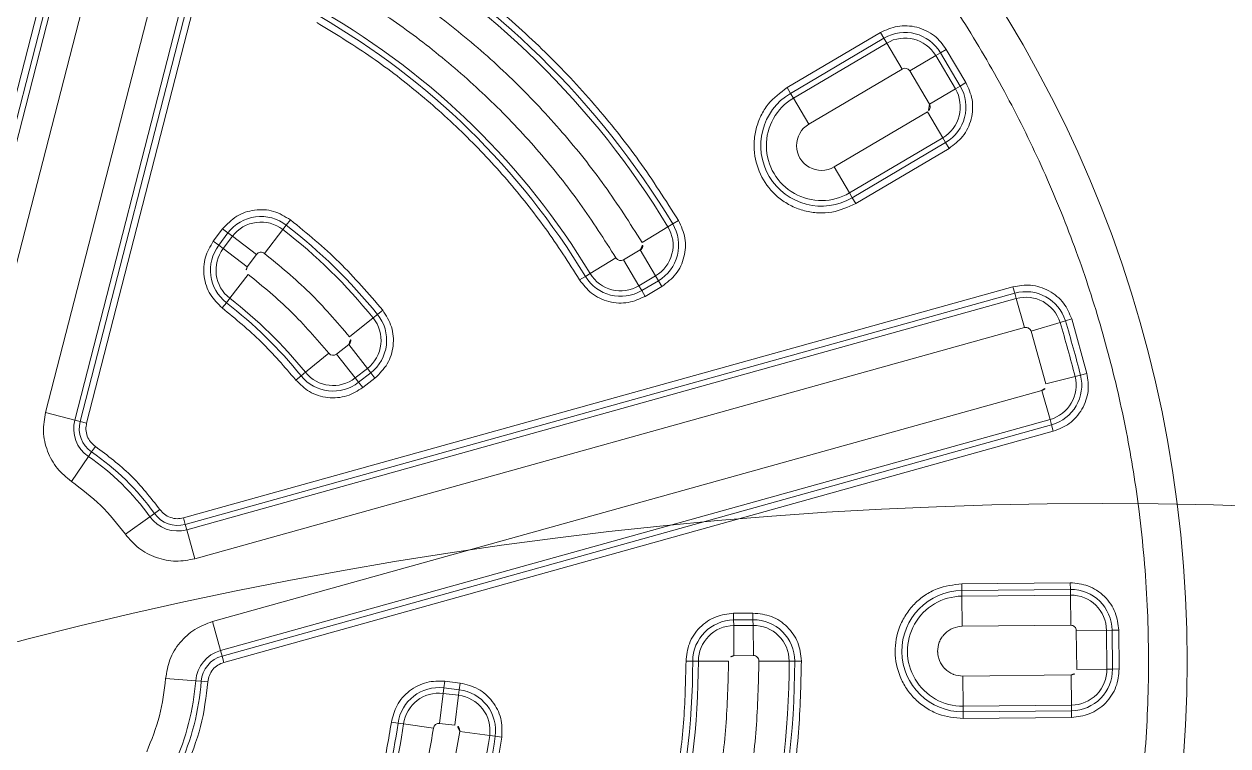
# Model space of a CAD drawing. Header units: metres. Extents: x 859577 to 860336, y 1645916 to 1646650.
# Drawn here: x 859954.1262 to 859954.3135, y 1646454.4494 to 1646454.5618 of the extents above; entities that cross this region are included whole.
import ezdxf

# ---------------------------------------------------------------- set-up
doc = ezdxf.new("R2010")
doc.units = ezdxf.units.M
doc.layers.add('A-ACCESORIOS', color=30, linetype='Continuous', lineweight=20)
doc.layers.add('PISO', color=31, linetype='Continuous', lineweight=15)

# ---------------------------------------------------------------- blocks, each defined once
blk = doc.blocks.new('mu10-3')
at = {"layer": 'A-ACCESORIOS', "linetype": 'Continuous', "ltscale": 20}
for p, q in [((-0.5355677503731613, 0.5094368264782361), (-0.535342613223122, 0.5102770497609868)), ((-0.5350724486434046, 0.5112853177003558), (-0.5353426132233494, 0.5102770497610436)), ((-0.5295213755621262, 0.5087172538308096), (-0.535342613223122, 0.5102770497609868)), ((-0.5350724486434046, 0.511285317700299), (-0.5292512109820677, 0.5097255217700081)), ((-0.5295213755614441, 0.5087172538305822), (-0.5292512109812719, 0.5097255217698375)), ((-0.536783490982998, 0.5048996207513028), (-0.5355677503735592, 0.5094368264782929)), ((-0.5355677503731613, 0.5094368264782361), (-0.529746512711597, 0.5078770305478884)), ((-0.529746512711597, 0.5078770305478315), (-0.5309622533218885, 0.5033398248210688)), ((-0.5295213755614441, 0.508717253830639), (-0.529746512711597, 0.5078770305478884)), ((-0.5485866790849627, 0.4897049437377632), (-0.5442192504776813, 0.5060044091981695)), ((-0.5432109825383122, 0.5057342446187931), (-0.5475784111446274, 0.4894347791619111)), ((-0.5432109825381986, 0.5057342446187363), (-0.5442192504775676, 0.5060044091988516)), ((-0.5432109825383122, 0.5057342446187931), (-0.5423707592555047, 0.5055091074686402)), ((-0.5467381876478612, 0.4892096419545169), (-0.5423707590416598, 0.505509107411342)), ((-0.5423707592555047, 0.5055091074686402), (-0.5378335535285714, 0.5042933668588034)), ((-0.5422009821282927, 0.4879939014259094), (-0.5378335535285714, 0.5042933668588034)), ((-0.536783490982998, 0.5048996207513028), (-0.5309622533218885, 0.5033398248210688)), ((-0.530355999428707, 0.5022897622758364), (-0.5347234280337716, 0.4859902968233882)), ((-0.5258187937020011, 0.5010740216654312), (-0.530355999428707, 0.5022897622758364)), ((-0.5258187937020011, 0.5010740216654312), (-0.5301862223071225, 0.484774556212983)), ((-0.529345999024315, 0.4845494190629438), (-0.5249785704193073, 0.500848884515392)), ((-0.5239703024798246, 0.5005787199356178), (-0.5283377310940978, 0.4842792544489498)), ((-0.5249785704193073, 0.500848884515392), (-0.5258187937020011, 0.5010740216654312)), ((-0.5249785704193073, 0.500848884515392), (-0.5239703024798246, 0.5005787199352767)), ((-0.4922459086280355, 0.4940540815886152), (-0.4917458878367711, 0.4949703633935201)), ((-0.4917458878388743, 0.4949703633946001), (-0.4841278641808344, 0.4905720953850619)), ((-0.4926625926208317, 0.4932905134178895), (-0.4949126861816922, 0.489167245295846)), ((-0.4922459086280355, 0.494054081588672), (-0.4926625926208317, 0.4932905134179464)), ((-0.6585238763444181, 0.4911919582170299), (-0.5915318735703181, 0.3751584057114883)), ((-0.5907785499875331, 0.3755933372937079), (-0.6577705527577677, 0.491626889792542)), ((-0.6568665644550151, 0.4921488076843161), (-0.5898745616801193, 0.3761152551774103)), ((-0.5687831552389753, 0.3761152551774103), (-0.5017911524645342, 0.492148807683634)), ((-0.5008871641612131, 0.4916268897924283), (-0.5678791669345742, 0.3755933372881373)), ((-0.5671258433170578, 0.375158405689433), (-0.5001338405746765, 0.4911919582169162)), ((-0.5008871641612131, 0.4916268897923715), (-0.501791152464989, 0.492148807682895)), ((-0.5008871641610995, 0.4916268897924283), (-0.5001338405746765, 0.4911919582170299)), ((-0.5001338405747902, 0.491191958216973), (-0.4960658932078559, 0.4888433277097306)), ((-0.5475784111446274, 0.4894347791619111), (-0.548586679083769, 0.4897049437420264)), ((-0.5475784111446274, 0.4894347791619111), (-0.5467381876478612, 0.4892096419545169)), ((-0.5467381876359809, 0.489209641999139), (-0.5422009821282927, 0.4879939014259094)), ((-0.4949126861816922, 0.489167245295846), (-0.4875701127028833, 0.4849280085212513)), ((-0.4851243045429783, 0.4889382807669449), (-0.4875701127027696, 0.4849280085212513)), ((-0.4846713771058262, 0.4896809237753814), (-0.4851243045429783, 0.4889382807669449)), ((-0.4846713771059399, 0.4896809237753246), (-0.4841278641815734, 0.4905720953854598)), ((-0.6625918237114092, 0.4888433277100148), (-0.5955998209370819, 0.3728097752042459)), ((-0.5630578959927561, 0.372809775206747), (-0.4960658932170077, 0.488843327715017)), ((-0.5301862223071225, 0.484774556212983), (-0.5347234280337716, 0.4859902968233882)), ((-0.6043916841054511, 0.3677337906336788), (-0.6713836868763678, 0.4837673431450753)), ((-0.4872740300480132, 0.4837673431476901), (-0.5542660328221132, 0.3677337906421485)), ((-0.5293459990242013, 0.484549419062887), (-0.5301862223071225, 0.484774556212983)), ((-0.5293459990242013, 0.484549419062887), (-0.528337731084946, 0.4842792544828285)), ((-0.4832060826812494, 0.4814187126403908), (-0.4872740300480132, 0.4837673431476901)), ((-0.6084596314280475, 0.3653851601571887), (-0.6754516342014085, 0.4814187126614797)), ((-0.4832060826812494, 0.4814187126403908), (-0.5501980854553494, 0.3653851601349061)), ((-0.4824527590948264, 0.4809837810649924), (-0.4832060826812494, 0.4814187126403908)), ((-0.610116943353944, 0.3644283106689841), (-0.6771089461284987, 0.4804618631752078)), ((-0.6762049578243818, 0.4809837810649924), (-0.609212955050964, 0.3649502285607014)), ((-0.5494447618648337, 0.3649502285660446), (-0.4824527590947127, 0.4809837810648787)), ((-0.4815487707902548, 0.4804618631758899), (-0.5485407735651506, 0.3644283106689841)), ((-0.4824527590947127, 0.4809837810648787), (-0.4815487707910506, 0.480461863174412)), ((-0.4750907144751295, 0.4535370750995753), (-0.4631586776217773, 0.4654691119528138)), ((-0.4624205742621257, 0.4647310085940717), (-0.4743526111127494, 0.4527989717435617)), ((-0.4624205742621257, 0.4647310085940148), (-0.4631586776213226, 0.4654691119532117)), ((-0.462420574262012, 0.4647310085941285), (-0.4618054881294711, 0.4641159224614739)), ((-0.4539500501104499, 0.4641159224614739), (-0.4533349639776247, 0.4647310085941285)), ((-0.4525968606187689, 0.4654691119536665), (-0.4533349639779658, 0.4647310085944127)), ((-0.4490735222469198, 0.4604695668633099), (-0.4533349639776247, 0.4647310085940717)), ((-0.4525968606187689, 0.4654691119536665), (-0.4483354188878366, 0.4612076702225067)), ((-0.546447814368662, 0.4620850660954261), (-0.546187357161898, 0.4630958851599871)), ((-0.4737375247908062, 0.4521838854868179), (-0.4618054881295848, 0.4641159224613602)), ((-0.4618054881295848, 0.4641159224613602), (-0.4584840230130567, 0.4607944573450595)), ((-0.4572715152266937, 0.4607944573450595), (-0.4539500501103362, 0.4641159224614739)), ((-0.4539500501104499, 0.4641159224614171), (-0.4496886083791765, 0.4598544807301437)), ((-0.5466648620408137, 0.4612427168750628), (-0.5478369194706829, 0.4566940310846235)), ((-0.546447814368662, 0.4620850660954261), (-0.5466648620408137, 0.461242716875006)), ((-0.4704160598457179, 0.4488624205122278), (-0.458484023012943, 0.4607944573449458)), ((-0.4572715152268074, 0.4607944573450595), (-0.453010073495534, 0.4565330156137861)), ((-0.4490735222463513, 0.460469566862912), (-0.4483354188872681, 0.461207670222052)), ((-0.4496886083791765, 0.4598544807302005), (-0.453010073495534, 0.4565330156137861)), ((-0.4490735222463513, 0.460469566862912), (-0.4496886083791765, 0.4598544807302005)), ((-0.5472226922593109, 0.4556418731287977), (-0.5480026271681027, 0.4527311164226262)), ((-0.542685486532605, 0.4544261325183925), (-0.5472226922593109, 0.4556418731287977)), ((-0.453010073495534, 0.45532050782748), (-0.4649421103429177, 0.4433884709800395)), ((-0.4496886083791765, 0.4519990427111225), (-0.453010073495534, 0.45532050782748)), ((-0.542685486532605, 0.4544261325183925), (-0.5434654214413968, 0.4515153758121642)), ((-0.5418452632499111, 0.4542009953682964), (-0.542685486532605, 0.4544261325183925)), ((-0.5426251981587029, 0.4512902386620112), (-0.5418452632499111, 0.4542009953682964)), ((-0.5418452632499111, 0.4542009953682964), (-0.5408369953105421, 0.4539308307882379)), ((-0.5408369953104284, 0.45393083078892), (-0.5416169302193339, 0.4510200740818391)), ((-0.4743526111127494, 0.4527989717435617), (-0.4750907144719463, 0.4535370751027017)), ((-0.5502154998201831, 0.4475737532171138), (-0.5490445197491454, 0.452122716473923)), ((-0.5434654214413968, 0.4515153758121642), (-0.5480026271681027, 0.4527311164226262)), ((-0.5426251981584755, 0.4512902386621249), (-0.5434654214412831, 0.4515153758121642)), ((-0.4743526111127494, 0.4527989717435617), (-0.4737375247908062, 0.4521838854868179)), ((-0.4737375247908062, 0.4521838854868179), (-0.4704160598457179, 0.4488624205122278)), ((-0.4496886083791765, 0.4519990427111225), (-0.4616206452265601, 0.4400670058636251)), ((-0.4490735222463513, 0.451383956578411), (-0.4496886083791765, 0.4519990427111225)), ((-0.5426251981587029, 0.4512902386620112), (-0.5416169302193339, 0.4510200740818959)), ((-0.4610055590939055, 0.4394519197310274), (-0.4490735222463513, 0.451383956578411)), ((-0.4483354188870976, 0.4506458532194983), (-0.4602674557593787, 0.4387138163470468)), ((-0.4490735222463513, 0.451383956578411), (-0.4483354188872113, 0.4506458532192141)), ((-0.5504323479815412, 0.4467313526139947), (-0.5506925657750799, 0.4457204718902403)), ((-0.5502154998201831, 0.4475737532171138), (-0.5504323479815412, 0.4467313526139947)), ((-0.4616206452265601, 0.4400670058636251), (-0.4649421103429177, 0.4433884709800395)), ((-0.4610055590939055, 0.4394519197309137), (-0.4616206452265601, 0.440067005863682)), ((-0.4610055590939055, 0.4394519197309137), (-0.4602674557347086, 0.4387138163717736)), ((-0.497254410038181, 0.4254073611127751), (-0.4951235882400624, 0.4275381829108937)), ((-0.4951235882400624, 0.4275381829108937), (-0.4943854848807518, 0.4268000795516969)), ((-0.4852564037867637, 0.426756188723914), (-0.4845112374015343, 0.4274871608137687)), ((-0.4965163066785294, 0.4246692577539193), (-0.49725441003784, 0.4254073611131162)), ((-0.4943854848807518, 0.4268000795516969), (-0.4965163066785294, 0.4246692577539193)), ((-0.4959012205457611, 0.4240541716213215), (-0.4937703987483815, 0.426184993418758)), ((-0.4937703987483815, 0.426184993418758), (-0.4943854848809792, 0.4268000795515263)), ((-0.4904489336320239, 0.4228635283023436), (-0.4937703987483815, 0.4261849934187012)), ((-0.4858773757744075, 0.4261470453157585), (-0.4892306245077975, 0.4228576709115828)), ((-0.4852564037867069, 0.4267561887239708), (-0.4858773757744075, 0.4261470453158154)), ((-0.4965163066785294, 0.4246692577539193), (-0.4959012205457611, 0.4240541716213215)), ((-0.4959012205457611, 0.4240541716213215), (-0.4925797554294036, 0.4207327065050208)), ((-0.4925797554294036, 0.4207327065050208), (-0.4904489336320239, 0.4228635283023436)), ((-0.5892581064802016, 0.4198758540174481), (-0.5893786583617953, 0.4209127052033068)), ((-0.5892581064802016, 0.4198758540174481), (-0.5891576465788262, 0.4190118113626227)), ((-0.569399610438893, 0.4198758540174481), (-0.5695000703402684, 0.4190118113625658)), ((-0.569399610438893, 0.4198758540174481), (-0.569279058557413, 0.4209127052033068)), ((-0.5891576465788262, 0.4190118113626227), (-0.5886151631116832, 0.4143459810263721)), ((-0.5695000703402684, 0.4190118113625658), (-0.5700425538074114, 0.4143459810263721)), ((-0.4959397266558767, 0.4162376209702074), (-0.4925856989500517, 0.4195262010874217)), ((-0.4965608428976225, 0.415628624652129), (-0.4959397266558767, 0.4162376209702074)), ((-0.4965608428976225, 0.415628624652129), (-0.4973061823878879, 0.4148978290705827)), ((-0.5948856799336681, 0.4126557803821811), (-0.595920585554893, 0.4125195324724018)), ((-0.5956058972328719, 0.4101292373565002), (-0.595920585554893, 0.412519532472686)), ((-0.5948856799336681, 0.4126557803820674), (-0.5940232585826948, 0.412769320306893)), ((-0.5948856799336681, 0.4126557803821811), (-0.5945709916117039, 0.410265485267189)), ((-0.5940232585825811, 0.4127693203068361), (-0.5893661832872112, 0.413382435900985)), ((-0.5937085702607874, 0.4103790251920145), (-0.5940232585825811, 0.4127693203068361)), ((-0.5890514949654175, 0.4109921407861066), (-0.5893661832872112, 0.413382435900985)), ((-0.5692915336318833, 0.4133824359008145), (-0.569606221953677, 0.4109921407861066)), ((-0.5646344583365135, 0.4127693203068361), (-0.5692915336318833, 0.4133824359008145)), ((-0.5646344583365135, 0.412769320306893), (-0.5649491466583072, 0.4103790251920145)), ((-0.5637720369855401, 0.4126557803820674), (-0.5646344583365135, 0.412769320306893)), ((-0.5640867253073338, 0.4102654852670184), (-0.5637720369855401, 0.4126557803820674)), ((-0.5637720369855401, 0.4126557803820674), (-0.5627371313643152, 0.4125195324722313)), ((-0.5627371313642016, 0.412519532472686), (-0.563051819686109, 0.4101292373571823)), ((-0.5945709916117039, 0.410265485267189), (-0.5956058972329856, 0.4101292373574097)), ((-0.5945709916117039, 0.410265485267189), (-0.5937085702607874, 0.4103790251920145)), ((-0.5937085702607874, 0.4103790251920145), (-0.5890514949654175, 0.4109921407861066)), ((-0.5875625694163773, 0.405586281295939), (-0.5881028433611846, 0.4102523679971455)), ((-0.571095147502831, 0.4055862812958821), (-0.57055487355791, 0.4102523679971455)), ((-0.569606221953677, 0.4109921407861066), (-0.5649491466583072, 0.4103790251920145)), ((-0.5649491466583072, 0.4103790251920145), (-0.5640867253073338, 0.410265485267189)), ((-0.5630518196862226, 0.4101292373571823), (-0.5640867253073338, 0.4102654852670184)), ((-0.5874625186858111, 0.4047221911661154), (-0.5875625694163773, 0.405586281295939)), ((-0.5874625186858111, 0.4047221911660586), (-0.5873424578091999, 0.4036852830102475)), ((-0.5711951982333972, 0.4047221911660586), (-0.5713152591098378, 0.4036852830102475)), ((-0.571095147502831, 0.4055862812958821), (-0.5711951982333972, 0.4047221911660586)), ((-0.5219494686905932, 0.3863987839447987), (-0.5200367565583974, 0.3878664595840178)), ((-0.5194013095969581, 0.3870383289802817), (-0.5200367565586248, 0.3878664595838472)), ((-0.5213140217281307, 0.3855706533418015), (-0.5219494686897974, 0.3863987839453671)), ((-0.5194013095969581, 0.3870383289802817), (-0.5213140217281307, 0.3855706533418015)), ((-0.5207844825934558, 0.3848805445054495), (-0.51887177046234, 0.3863482201438728)), ((-0.5194013095970718, 0.387038328980168), (-0.51887177046234, 0.3863482201439297)), ((-0.51887177046234, 0.3863482201438728), (-0.5160122591347545, 0.3826216324277993)), ((-0.5103347556849371, 0.3857747442255572), (-0.5094970921588242, 0.3863975708104022)), ((-0.5213140217281307, 0.3855706533418015), (-0.5207844825934558, 0.3848805445054495)), ((-0.5207844825934558, 0.3848805445054495), (-0.5179249712658134, 0.381153956789376)), ((-0.511032808623213, 0.3852557220715198), (-0.5148022944906074, 0.3824530024397177)), ((-0.5103347556849371, 0.3857747442255572), (-0.511032808623213, 0.3852557220715198)), ((-0.5179249712658134, 0.381153956789376), (-0.5160122591347545, 0.3826216324277993)), ((-0.5218621201389624, 0.3771615796944729), (-0.5180913074918863, 0.3799625140062517)), ((-0.5225604187773456, 0.3766428881551747), (-0.5233983771434509, 0.376020458308119)), ((-0.5225604187773456, 0.3766428881551747), (-0.5218621201389624, 0.3771615796944729)), ((-0.5915318735703181, 0.3751584057114883), (-0.5955998209370819, 0.3728097752042459)), ((-0.5915318735704318, 0.3751584057113746), (-0.5907785499837814, 0.3755933372869436)), ((-0.5907785499877605, 0.3755933372935942), (-0.5898745616830183, 0.3761152551825262)), ((-0.5678791669345742, 0.3755933372881373), (-0.5687831552382931, 0.3761152551786608)), ((-0.5678791669348584, 0.3755933372883078), (-0.5671258433170578, 0.375158405689433)), ((-0.5671258433170578, 0.3751584056894899), (-0.5630578959927561, 0.372809775206747)), ((-0.5861817623232923, 0.3734484928241955), (-0.5863625349664403, 0.3744765562411203)), ((-0.5861817623232923, 0.3734484928241955), (-0.5860311184540024, 0.3725917733100914)), ((-0.5726265984717998, 0.37259177327212), (-0.5724759545958591, 0.3734484928242523)), ((-0.5724759545957454, 0.3734484928245365), (-0.5722951819526543, 0.3744765562411203)), ((-0.5860311184540024, 0.3725917733100914), (-0.5852176415598365, 0.3679654879339296)), ((-0.5726265984717998, 0.37259177327212), (-0.5734400753592581, 0.3679654879339296)), ((-0.5501980854553494, 0.3653851601349061), (-0.5542660328221132, 0.3677337906421485)), ((-0.5501980854552357, 0.3653851601349061), (-0.5494447618685854, 0.364950228559394)), ((-0.5494447618649474, 0.3649502285661583), (-0.5485407735621948, 0.3644283106741)), ((-0.5490038578304848, 0.3598968714382522), (-0.5496704767589335, 0.3593380502634886)), ((-0.5490038578304848, 0.3598968714382522), (-0.5482039151163463, 0.3605674568480026)), ((-0.5496704767589335, 0.3593380502634886), (-0.5532702189728411, 0.3563204159197539))]:
    blk.add_line(p, q, dxfattribs=at)
for centre, radius in [((0, 0), 0.6689513447619461), ((-0.579328858459462, 0.334475672380961), 0.1928508381295697)]:
    blk.add_circle(centre, radius, dxfattribs=at)
for centre, radius, start, end in [((-0.5370053953095066, 0.504071462532238), 0.006424496643345097, 75.00000000323196, 164.9999999998808), ((-0.5370053953095066, 0.504071462532238), 0.005554633492502663, 75.0000000006194, 164.9999999998808), ((-0.5311841576479992, 0.5025116666018334), 0.005554633492496026, 344.9999999998807, 75.0000000002284), ((-0.5311841576479992, 0.5025116666018334), 0.006424496643362645, 345.0000000001469, 74.99999999914606), ((-0.5370053953081992, 0.5040714625330338), 0.0008573724790748184, 75.0000000407699, 165.0000000379046), ((-0.4953233868615143, 0.4884146414707402), 0.006424496643334342, 61.37842273916715, 150.0000000002285), ((-0.4953233868615143, 0.4884146414707402), 0.005554633492543493, 61.37842273896597, 149.9999999999966), ((-0.579328858459462, 0.334475672380961), 0.1809231753204059, 58.62157726107336, 61.37842273896597), ((-0.579328858459462, 0.334475672380961), 0.1817930384712268, 58.62157726107336, 61.37842273896597), ((-0.5384622050838175, 0.4869920991146159), 0.009437790989218212, 165.0000000274786, 345.0000000000221), ((-0.5384622050838175, 0.4869920991146159), 0.008567927838285206, 164.9999997216251, 345.0000000000221), ((-0.4880165363944116, 0.4841960293866805), 0.005554633492515862, 329.9999999997631, 58.6215772608393), ((-0.4880165363944116, 0.4841960293866805), 0.006424496643341137, 329.9999999993313, 58.62157726107336), ((-0.5384622050838175, 0.4869920991146159), 0.003870666823775094, 164.9999996918989, 345.0000000000862), ((-0.4880165363944116, 0.4841960293866805), 0.0008573724779787732, 329.9999999985229, 58.62157726032035), ((-0.4578777691198752, 0.4601882034518781), 0.006424496643328792, 45.00000000378611, 135.0000000008659), ((-0.579328858459462, 0.334475672380961), 0.1317775414275667, 75.55092944653032, 104.4490705534697), ((-0.579328858459462, 0.334475672380961), 0.1309076782767651, 75.55092944653032, 104.4490705534697), ((-0.4578777691198752, 0.4601882034518781), 0.00555463349258387, 45.00000000068629, 135.000000000046), ((-0.5480508504785462, 0.4558637774547947), 0.005554633492461224, 344.9999999994897, 75.55092944632888), ((-0.5480508504785462, 0.4558637774547947), 0.006424496643351731, 345.0000000000862, 75.55092944653032), ((-0.4536163273886018, 0.4559267617206615), 0.005554633492485523, 314.9999999998619, 45.00000000013819), ((-0.4536163273886018, 0.4559267617206615), 0.006424496643352046, 314.9999999998619, 45.00000000031781), ((-0.5480508504786599, 0.4558637774549084), 0.0008573724780635914, 344.9999999963438, 75.55092944073935), ((-0.4536163273887155, 0.4559267617206615), 0.0008573724779619014, 315.0000000001381, 44.99999999986183), ((-0.5488307853873948, 0.4529530207485664), 0.005554633492511766, 255.5644995710342, 345.0000000000862), ((-0.5488307853872811, 0.45295302074868), 0.0008573724780823001, 255.5644995641602, 344.9999999964077), ((-0.467679085101679, 0.4461254457388577), 0.009437790989216705, 135.0000000272856, 314.9999999995901), ((-0.467679085101679, 0.4461254457388577), 0.008567927838281145, 134.9999997218798, 314.9999999995901), ((-0.579328858459462, 0.334475672380961), 0.1167851169459317, 75.56449957103419, 104.4355004289658), ((-0.579328858459462, 0.334475672380961), 0.1159152537950907, 75.56449957103419, 104.4355004289658), ((-0.5488307853873948, 0.4529530207485664), 0.006424496643351454, 255.5644995710342, 344.9999999988798), ((-0.4898426797388424, 0.422257274409219), 0.006424496643345504, 44.44907055730934, 134.9999999989499), ((-0.4898426797388424, 0.422257274409219), 0.00555463349249129, 44.44907055375109, 135.0000000005942), ((-0.579328858459462, 0.334475672380961), 0.1309076782767445, 15.55092944652704, 44.44907055343101), ((-0.579328858459462, 0.334475672380961), 0.1317775414275722, 15.55092944652704, 44.44907055343101), ((-0.4919735015362789, 0.4201264526117825), 0.006424496643352046, 135.00000000073, 224.4355004289282), ((-0.4919735015362789, 0.4201264526117825), 0.005554633492547035, 134.9999999998618, 224.4355004292022), ((-0.4898426797388424, 0.4222572744091622), 0.0008573724779947844, 44.44907055493718, 135.00000000073), ((-0.5885161457496224, 0.4134943454658355), 0.006424496643351594, 96.63184890983271, 187.4999999984024), ((-0.579328858459462, 0.334475672380961), 0.08597546737180234, 83.3681510901673, 96.63184890983271), ((-0.579328858459462, 0.334475672380961), 0.08510560422096083, 83.3681510901673, 96.63184890983271), ((-0.5701415711694722, 0.4134943454658355), 0.006424496643351783, 352.5000000003658, 83.36815109035757), ((-0.4919735015362789, 0.4201264526118962), 0.0008573724780659388, 135.000000002782, 224.4355004345869), ((-0.5885161457496224, 0.4134943454658355), 0.005554633492494023, 96.63184891003267, 187.4999999996967), ((-0.5701415711694722, 0.4134943454658355), 0.005554633492508203, 352.5000000004316, 83.36815108996734), ((-0.579328858459462, 0.334475672380961), 0.1167851169459326, 15.56449957111559, 44.43550042892826), ((-0.5885161457496224, 0.4134943454658355), 0.0008573724780080431, 96.63184891191482, 187.5000000013292), ((-0.5701415711691311, 0.4134943454654376), 0.0008573724783146412, 352.5000000111733, 83.3681511117945), ((-0.579328858459462, 0.334475672380961), 0.1159152537950932, 15.56449957111559, 44.43550042892826), ((-0.5882014574278287, 0.4111040503509571), 0.006424496643352059, 187.5000000000252, 276.6047170134834), ((-0.5882014574278287, 0.4111040503509571), 0.005554633492505896, 187.4999999997622, 276.6047170134834), ((-0.5882014574278287, 0.4111040503510139), 0.0008573724780229328, 187.5000000015853, 276.6047170170537), ((-0.5704562594912659, 0.4111040503509571), 0.006424496643352084, 263.3952829968509, 352.4999999988711), ((-0.5704562594912659, 0.4111040503509571), 0.005554633492513458, 263.3952829863231, 352.4999999999748), ((-0.5704562594912659, 0.4111040503509571), 0.0008573724779795115, 263.3952829863231, 352.5000000002378), ((-0.579328858459462, 0.334475672380961), 0.07158570175931457, 83.39528298651665, 96.60471701348335), ((-0.579328858459462, 0.334475672380961), 0.07071583860847282, 83.39528298651665, 96.60471701348335), ((-0.5154903238397992, 0.3819414331084658), 0.00642449664335392, 36.63184890986016, 127.4999999983911), ((-0.5154903238397992, 0.3819414331084658), 0.005554633492561643, 36.63184890991358, 127.4999999999544), ((-0.5174030359708581, 0.3804737574700994), 0.006424496643353391, 127.4999999999544, 216.6047170134831), ((-0.5174030359708581, 0.3804737574700994), 0.005554633492483383, 127.4999999999544, 216.6047170134831), ((-0.579328858459462, 0.334475672380961), 0.08510560422095996, 23.36815109025704, 36.63184890986016), ((-0.579328858459462, 0.334475672380961), 0.08597546737180337, 23.36815109025704, 36.63184890986016), ((-0.5154903238396855, 0.3819414331084658), 0.0008573724780312989, 36.63184891351244, 127.5000000023027), ((-0.5174030359708581, 0.3804737574701562), 0.0008573724780339968, 127.5000000017986, 216.6047170169961), ((-0.579328858459462, 0.334475672380961), 0.07071583860847497, 23.39528298658463, 36.60471701348315), ((-0.579328858459462, 0.334475672380961), 0.07158570175931496, 23.39528298658463, 36.60471701348315), ((-0.5869478052543968, 0.3778050187876261), 0.005293226152293279, 210.0000000000033, 279.9728275157817), ((-0.5869478052543968, 0.3778050187876261), 0.004423363001435928, 209.9999998997658, 279.9728275160327), ((-0.5717099116646409, 0.3778050187876261), 0.005293226190873699, 260.0271724837621, 329.9999999655928), ((-0.5717099116646409, 0.3778050187876261), 0.004423363001114975, 260.0271724839671, 330.0000000184694), ((-0.579328858459462, 0.334475672380961), 0.03957073444687531, 80.0271724839672, 99.97282751603284), ((-0.579328858459462, 0.334475672380961), 0.0387008712960315, 80.0271724839672, 99.97282751603284), ((-0.5456140171394281, 0.3627385470587683), 0.005293226152329886, 149.9999999997632, 219.9728275162109), ((-0.5456140171394281, 0.3627385470587683), 0.004423363001438797, 149.9999998998453, 219.9728275158965), ((-0.579328858459462, 0.334475672380961), 0.03957073444687399, 20.0271724839491, 39.97282751602839), ((-0.579328858459462, 0.334475672380961), 0.0387008712960314, 20.02717248401203, 39.97282751602839)]:
    blk.add_arc(centre, radius, start, end, dxfattribs=at)
for points, knots in [([(-0.4859167337404529, 0.1726811263246759), (-0.4820816737418454, 0.1750030824181863), (-0.4743143961795226, 0.1797058191347105), (-0.4632198501205949, 0.1879069478158044), (-0.4524845906992141, 0.1970604354579564), (-0.4422792568729506, 0.2072319845981383), (-0.433245082829842, 0.2177514547104806), (-0.4253627817860774, 0.2284087615797716), (-0.4185710213526477, 0.2390108277091372), (-0.4124582136598178, 0.2501449366232578), (-0.4070806469033528, 0.261751047016844), (-0.402488449521627, 0.273762471131306), (-0.3987275118732327, 0.286083488688746), (-0.3958240706950846, 0.2986342705279981), (-0.3937952409868899, 0.3113325544254621), (-0.3926492907211241, 0.3240725322895059), (-0.3923760987091214, 0.3367713505420511), (-0.3929567671231666, 0.349348927213839), (-0.3944546273126548, 0.3625195018374257), (-0.3970177059496223, 0.3761472829188506), (-0.4007736893436231, 0.3900564064117589), (-0.4054802963896122, 0.4033591741373357), (-0.4110370801636805, 0.4159806595196756), (-0.4173945099324783, 0.427968357310931), (-0.4245974091347193, 0.4394678443161979), (-0.4327493902575839, 0.4505907669306453), (-0.4419165772270617, 0.4613182337209878), (-0.4520843507155519, 0.4715257473567362), (-0.462604825690164, 0.4805593412606868), (-0.4732619011245447, 0.4884417759190569), (-0.4838640263998855, 0.4952335022063608), (-0.4949981192704627, 0.5013463191592109), (-0.5066042340231434, 0.5067238834064369), (-0.5186156569490663, 0.5113160814445905), (-0.5309366748714979, 0.5150770189951572), (-0.5434874564442111, 0.5179804599064823), (-0.5561857410429525, 0.520009290777125), (-0.568925716386218, 0.5211552366896512), (-0.5816245439042973, 0.5214284447450268), (-0.5942020864225128, 0.5208477171768209), (-0.607372794688672, 0.5193500884605555), (-0.6209999955424905, 0.5167860048549073), (-0.6349112991790093, 0.5130337975277257), (-0.6482061626523432, 0.508313567334767), (-0.6608560246623938, 0.5028059338316666), (-0.6688125246918162, 0.498430536167632), (-0.672740983178528, 0.4962702184372461)], [0, 0, 0, 0, 0.02291043124393885, 0.04640127627856701, 0.07043889536440066, 0.09498252486860069, 0.119987007813452, 0.1412571413465029, 0.1627018157893435, 0.1843088610492793, 0.2061448528974916, 0.2280462251742267, 0.2499999996147193, 0.271952791039605, 0.2938541685496897, 0.315691138189361, 0.3372972159685447, 0.3587419054823087, 0.3800129914506221, 0.4050168025324468, 0.4295600826501582, 0.4535976939681217, 0.4770894055705903, 0.4999999997767688, 0.5229099078263222, 0.5464012767191548, 0.5704388958051743, 0.5949825253142079, 0.6199870082600594, 0.6412571417913685, 0.6627018162343636, 0.6843088614958872, 0.7061448533414497, 0.7280462256163862, 0.7500000000613233, 0.7719527914840741, 0.7938541689949458, 0.8156911386359668, 0.8372972164167378, 0.8587419059311827, 0.8800129918972291, 0.9050168029778312, 0.9295600830954692, 0.9535976944176974, 0.9770892313843613, 0.9999999999999999, 0.9999999999999999, 0.9999999999999999, 0.9999999999999999]), ([(-0.5442192504776813, 0.5060044091981695), (-0.5438797302935541, 0.5068860653543084), (-0.5433574404440265, 0.508242332470445), (-0.5420078689638785, 0.5096808001670183), (-0.5407671650052635, 0.5105870387704385), (-0.5393619873735247, 0.5112084006157147), (-0.5374414520658775, 0.5116579299536852), (-0.5360057453641502, 0.5114321126736172), (-0.5350724486434046, 0.511285317700299)], [0, 0, 0, 0, 0.239456844393773, 0.368360660237488, 0.4999999999996739, 0.631639339761923, 0.7605431556057831, 1, 1, 1, 1]), ([(-0.5292512109820677, 0.5097255217700081), (-0.528369554825872, 0.5093860015857672), (-0.5270132877097353, 0.5088637117362964), (-0.5255748200130483, 0.5075141402562053), (-0.5246685814097418, 0.5062734362975334), (-0.5240472195644656, 0.5048682586657947), (-0.5235976902264952, 0.5029477233580906), (-0.5238235075065631, 0.5015120166563634), (-0.5239703024798246, 0.5005787199356178)], [0, 0, 0, 0, 0.2394568443925459, 0.3683606602360036, 0.4999999999982265, 0.6316393397607399, 0.7605431556050138, 1, 1, 1, 1]), ([(-0.5309622533218885, 0.5033398248210688), (-0.5308610910184939, 0.5033007953768447), (-0.5307047856122153, 0.5032404911632966), (-0.5305394414504008, 0.5030856218237432), (-0.5304363135325616, 0.5029431870271992), (-0.5303646745396691, 0.502782815606281), (-0.5303133178920802, 0.5025621884923339), (-0.5303392160561771, 0.5023968865976371), (-0.530355999428707, 0.5022897622758364)], [0, 0, 0, 0, 0.2394429600845737, 0.3699622084922763, 0.5000002166968477, 0.6305192480135983, 0.7605570399154247, 1, 1, 1, 1]), ([(-0.672740983178528, 0.4962702184372461), (-0.6765760431772492, 0.4939482623437357), (-0.6843433207395719, 0.4892455256272115), (-0.6954378667984997, 0.4810443969461744), (-0.7061731262198805, 0.4718909093039656), (-0.7163784600462577, 0.4617193601637837), (-0.7254126340892526, 0.4511998900514413), (-0.7332949351330171, 0.4405425831822072), (-0.7400866955664469, 0.4299405170527848), (-0.7461995032592768, 0.4188064081386642), (-0.7515770700158555, 0.4072002977451348), (-0.7561692673974107, 0.3951888736306159), (-0.7599302050458618, 0.382867856073176), (-0.7628336462241236, 0.3703170742339807), (-0.764862475932091, 0.3576187903365167), (-0.7660084261980842, 0.3448788124724729), (-0.7662816182099732, 0.3321799942198709), (-0.765700949795928, 0.3196024175481398), (-0.7642030896064398, 0.3064318429244963), (-0.7616400109694155, 0.2928040618430714), (-0.7578840275755283, 0.2788949383502199), (-0.7531774205294823, 0.2655921706245863), (-0.7476206367554141, 0.2529706852422464), (-0.74126320698673, 0.2409829874510478), (-0.7340603077843184, 0.2294835004457241), (-0.7259083266615107, 0.2183605778312767), (-0.7167411396920329, 0.2076331110409342), (-0.7065733662035427, 0.1974255974051857), (-0.6960528912290442, 0.1883920035012352), (-0.6853958157945499, 0.1805095688429219), (-0.6747936905193228, 0.1737178425556181), (-0.6636595976486319, 0.1676050256027111), (-0.6520534828959512, 0.1622274613555419), (-0.6400420599700851, 0.1576352633173883), (-0.6277210420475399, 0.1538743257667647), (-0.6151702604749971, 0.1509708848554965), (-0.6024719758761421, 0.148942053984797), (-0.5897320005328766, 0.1477961080722707), (-0.5770331730147973, 0.147522900016952), (-0.5644556304966386, 0.1481036275851579), (-0.5512849222305363, 0.1496012563013664), (-0.5376577213765472, 0.1521653399070146), (-0.5237464177401989, 0.1559175472342531), (-0.5104515542666945, 0.1606377774272119), (-0.4978016922568145, 0.1661454109303122), (-0.4898451922272216, 0.17052080859429), (-0.4859167337404529, 0.1726811263246759)], [0, 0, 0, 0, 0.02291043124393901, 0.04640127627856701, 0.07043889536440079, 0.09498252486860091, 0.119987007813452, 0.141257141346503, 0.1627018157893436, 0.1843088610492794, 0.2061448528974917, 0.2280462251742267, 0.2499999996147195, 0.271952791039605, 0.2938541685496898, 0.3156911381893611, 0.3372972159685447, 0.3587419054823088, 0.3800129914506222, 0.4050168025324468, 0.4295600826501583, 0.4535976939681217, 0.4770894055705904, 0.4999999997767688, 0.5229099078263222, 0.546401276719155, 0.5704388958051744, 0.594982525314208, 0.6199870082600594, 0.6412571417913686, 0.6627018162343637, 0.6843088614958872, 0.7061448533414498, 0.7280462256163863, 0.7500000000613232, 0.771952791484074, 0.7938541689949458, 0.8156911386359668, 0.8372972164167378, 0.8587419059311827, 0.8800129918972293, 0.9050168029778312, 0.9295600830954692, 0.9535976944176973, 0.9770892313843614, 1, 1, 1, 1]), ([(-0.5017911524645342, 0.492148807683634), (-0.5012440683544241, 0.49290254982634), (-0.5004031533923126, 0.4940611158195907), (-0.4987607029297578, 0.4950967393363044), (-0.4973574005148294, 0.4956561094733729), (-0.4958680779604379, 0.4959092318695184), (-0.493926603998375, 0.4958802759524019), (-0.4926054238309234, 0.495329008232261), (-0.4917458878388743, 0.4949703633946001)], [0, 0, 0, 0, 0.2397864522118903, 0.3685722389909454, 0.5000000000012421, 0.6314277610113385, 0.7602135477898225, 0.9999999999999999, 0.9999999999999999, 0.9999999999999999, 0.9999999999999999]), ([(-0.5283377310940978, 0.4842792544489498), (-0.5288142151668467, 0.4830419621873148), (-0.529547198966327, 0.4811386138176772), (-0.5314414747937803, 0.4791190705440158), (-0.5331821715416254, 0.477849431905554), (-0.5351565593318242, 0.4769689516831477), (-0.5378413965367486, 0.4763775643281178), (-0.5412405740573831, 0.4766230849947419), (-0.5443071084719691, 0.4781100466282737), (-0.5463365520142247, 0.4799646217086888), (-0.5476061818819176, 0.4817143338470942), (-0.5484788501615867, 0.4836842215377146), (-0.5491095695063564, 0.4863803352320701), (-0.5487926779075565, 0.4883951751713766), (-0.5485866790849627, 0.4897049437377632)], [0, 0, 0, 0, 0.1197284222118091, 0.1841803301284205, 0.2500000000000331, 0.3158196698716446, 0.3802715777882572, 0.500000000000066, 0.619728422211855, 0.6841803301284464, 0.7500000000000316, 0.815819669871618, 0.8802715777882091, 1, 1, 1, 1]), ([(-0.4960658932078559, 0.4888433277097306), (-0.4960030528185371, 0.4889297985108669), (-0.4959060500960391, 0.4890632780008559), (-0.4957175010505921, 0.4891823639897552), (-0.4955566187732643, 0.4892457573178035), (-0.4953864415898011, 0.4892753117315465), (-0.495163482335613, 0.4892717203059647), (-0.4950113601312296, 0.4892083502398918), (-0.4949126861816922, 0.489167245295846)], [0, 0, 0, 0, 0.239773471576045, 0.3701230970673594, 0.4999998068281797, 0.6303495577187813, 0.7602265284292533, 1, 1, 1, 1]), ([(-0.4841278641808344, 0.4905720953850619), (-0.4833875006443691, 0.490007037799387), (-0.4822494987104733, 0.4891384960716323), (-0.4812536851693494, 0.4874716082583745), (-0.4807282343170982, 0.4860552558937457), (-0.480511011858141, 0.4845602752845366), (-0.4805866629008619, 0.4826200597010484), (-0.4811695530017914, 0.4813125229846946), (-0.4815487707902548, 0.4804618631758899)], [0, 0, 0, 0, 0.2397864522102187, 0.3685722389896418, 0.5000000000007335, 0.6314277610117179, 0.7602135477907915, 1, 1, 1, 1]), ([(-0.6124703597575945, 0.4630958851599303), (-0.6088588577226233, 0.463934005504143), (-0.6016199748806912, 0.4656139311750849), (-0.5905211557432608, 0.4669707813863511), (-0.5793290508344171, 0.4674604762558374), (-0.5681368540538756, 0.4669707731502513), (-0.5570380185745307, 0.4656140329241794), (-0.549798951223579, 0.4639340393669613), (-0.5461873571616138, 0.4630958851599303)], [0, 0, 0, 0, 0.1659797180059382, 0.3326892027453983, 0.4999999924162997, 0.6673021266179081, 0.8340159573470841, 1, 1, 1, 1]), ([(-0.4631586776217773, 0.4654691119528138), (-0.4624238164390704, 0.4660628884893185), (-0.4612933666031722, 0.4669763053415181), (-0.4594053695689126, 0.467547269169188), (-0.4578777691204436, 0.4677117428423685), (-0.4563501686719746, 0.4675472691694722), (-0.4544621716376014, 0.4669763053420297), (-0.4533317218015895, 0.4660628884900575), (-0.4525968606187689, 0.4654691119536665)], [0, 0, 0, 0, 0.2394568443942651, 0.368360660237941, 0.4999999999999564, 0.6316393397619685, 0.7605431556056651, 1, 1, 1, 1]), ([(-0.4483354188878366, 0.4612076702225067), (-0.4477416423512182, 0.4604728090397998), (-0.4468282254990754, 0.4593423592039017), (-0.4462572616713487, 0.4574543621696421), (-0.4460927879982819, 0.4559267617211731), (-0.4462572616711213, 0.4543991612726472), (-0.4468282254985638, 0.452511164238274), (-0.4477416423506497, 0.4513807144022621), (-0.4483354188870976, 0.4506458532194983)], [0, 0, 0, 0, 0.2394568443946095, 0.3683606602383951, 0.5000000000004251, 0.6316393397623876, 0.7605431556059802, 1, 1, 1, 1]), ([(-0.6108207974484117, 0.4566940310846235), (-0.6073889573903557, 0.4574904690845756), (-0.6005101976464289, 0.4590868446614991), (-0.5899637877229225, 0.4603760533322543), (-0.5793286660844501, 0.4608413818895656), (-0.5686936363180166, 0.4603760615683541), (-0.5581472427361973, 0.4590867429124614), (-0.5512686675017449, 0.4574904352217573), (-0.5478369194706829, 0.4566940310846235)], [0, 0, 0, 0, 0.1659843794625086, 0.3326981002172604, 0.5000000079808624, 0.6673110246040007, 0.8340201717160605, 1, 1, 1, 1]), ([(-0.5490445197491454, 0.452122716473923), (-0.5523448888565099, 0.4528878979826345), (-0.558960094097074, 0.4544216151402907), (-0.5691020001227685, 0.45566019136254), (-0.5793290508423752, 0.4561072426627675), (-0.5895560096778922, 0.4556601995915912), (-0.5996978993919697, 0.4544215134815772), (-0.6063129201008337, 0.4528878641498295), (-0.6096131971699492, 0.452122716473923)], [0, 0, 0, 0, 0.1659859472970839, 0.3326994868410662, 0.5000000082840086, 0.6673100022902654, 0.8340187856011085, 1, 1, 1, 1]), ([(-0.4602674557593787, 0.4387138163470468), (-0.4612987492017737, 0.4378805318529544), (-0.4628852059776136, 0.4365986757123324), (-0.4655354686026953, 0.4357968378470218), (-0.4676777755257149, 0.4355676469063496), (-0.4698278856203046, 0.4357923225613263), (-0.4724487165221944, 0.4366225846908378), (-0.4752697302737943, 0.4385348005856144), (-0.4771819461615223, 0.441355814342046), (-0.4780122082845537, 0.443976645246039), (-0.4782368839341871, 0.4461267553409698), (-0.4780076929881716, 0.4482690622635346), (-0.4772058551162672, 0.4509193248867405), (-0.4759239989716662, 0.4525057816592835), (-0.4750907144751295, 0.4535370750995753)], [0, 0, 0, 0, 0.1197284222117975, 0.1841803301283824, 0.2499999999999618, 0.315819669871541, 0.3802715777881262, 0.4999999999999236, 0.6197284222117402, 0.6841803301283522, 0.7499999999999626, 0.8158196698715713, 0.8802715777881822, 1, 1, 1, 1]), ([(-0.5416169302193339, 0.4510200740818391), (-0.5419539258373334, 0.450143324825433), (-0.5424721610929168, 0.4487950509880534), (-0.54380895699029, 0.44736188250954), (-0.5450373453635393, 0.4464567068924907), (-0.5464293548256478, 0.4458317344521561), (-0.5483344744451983, 0.4453718275116216), (-0.5497633822407124, 0.4455830918777792), (-0.5506925657734314, 0.4457204718897856)], [0, 0, 0, 0, 0.2395925132970469, 0.3684477802057261, 0.5000000000024102, 0.6315522197986992, 0.7604074867062782, 0.9999999999999999, 0.9999999999999999, 0.9999999999999999, 0.9999999999999999]), ([(-0.5506925657734314, 0.4457204718897856), (-0.5538132474235908, 0.4464439807310328), (-0.560068279911718, 0.4478941675217811), (-0.5696582566493475, 0.4490654491523856), (-0.5793286660766057, 0.4494881636610444), (-0.5889991673877262, 0.4490654409235049), (-0.598589160436859, 0.447894269180324), (-0.6048443774562884, 0.4464440145640083), (-0.60796515114464, 0.4457204718900698)], [0, 0, 0, 0, 0.1659813470149555, 0.3326897243539418, 0.4999999912393843, 0.6673002404265878, 0.8340136477137541, 1, 1, 1, 1]), ([(-0.4649421103429177, 0.4433884709800395), (-0.4653200006816292, 0.4430765845767723), (-0.465701678090511, 0.4427615725692249), (-0.46618248357737, 0.442555715033393), (-0.4666663204615134, 0.4423549266713849), (-0.4672092699594259, 0.4422518739498287), (-0.4682171969722049, 0.4422579225722529), (-0.4689927042428508, 0.4424231877301281), (-0.469665342527378, 0.4427935473524371), (-0.4699655993233591, 0.4429992156249796), (-0.470124166848791, 0.4431199662126346), (-0.4702972347468517, 0.4432724381433673), (-0.4707348833748597, 0.4436958640551438), (-0.4711884162267665, 0.4443642250254243), (-0.4714554312297992, 0.445205431003501), (-0.471532978105131, 0.4456991318421046), (-0.471549759364791, 0.4459906808571077), (-0.4715509253229015, 0.446650618777312), (-0.4713445092755819, 0.4477093679681161), (-0.4707194954959277, 0.4484855801212007), (-0.4704160598603835, 0.4488624204975054)], [0, 0, 0, 0, 0.1198402956656753, 0.1210412885456892, 0.1296244395659285, 0.2497435107044267, 0.2533743248615479, 0.3795308286837708, 0.4397492842820192, 0.4428604411444597, 0.4697401180052135, 0.4890794655288044, 0.4999931957738934, 0.620714327590518, 0.6833395481593895, 0.7176408580777355, 0.7443432685347989, 0.7556109444029802, 0.881352458441396, 1, 1, 1, 1]), ([(-0.4845112374019891, 0.4274871608141666), (-0.4819796528746565, 0.4247785684779615), (-0.4769053531463214, 0.4193494748774924), (-0.4701808768256797, 0.4104160406578785), (-0.4641607361743354, 0.4009682409203492), (-0.4589887331135856, 0.3910306626312945), (-0.4546142868761649, 0.3807404190407624), (-0.4524496702993019, 0.3736312060362366), (-0.4513697361038567, 0.3700843967268383)], [0, 0, 0, 0, 0.165979718014103, 0.332689202741581, 0.4999999924162125, 0.6673021266037802, 0.8340159573449336, 1, 1, 1, 1]), ([(-0.497306182388229, 0.4148978290709806), (-0.4978897487350764, 0.4156338356090146), (-0.4987871629412552, 0.4167656738764549), (-0.4993414316573421, 0.418645509334624), (-0.4994961943784801, 0.4201635111112978), (-0.4993264834860724, 0.4216799144570018), (-0.4987537211246149, 0.4235541979031723), (-0.4978451993579256, 0.4246771397184261), (-0.497254410038181, 0.4254073611127751)], [0, 0, 0, 0, 0.239592513293767, 0.3684477802024572, 0.4999999999999596, 0.6315522197974708, 0.7604074867061791, 1, 1, 1, 1]), ([(-0.4892306245077975, 0.4228576709115828), (-0.4868249689383219, 0.4202838292396791), (-0.4820030872627399, 0.4151248363433524), (-0.4756133948411616, 0.4066359817661578), (-0.4698928476702235, 0.3976583605332848), (-0.4649783120062807, 0.3882154944251397), (-0.4608216979247004, 0.3784373903370692), (-0.4587648533199626, 0.3716822155969339), (-0.4577386855189047, 0.3683120325540585)], [0, 0, 0, 0, 0.1659843794564652, 0.3326981002213311, 0.5000000079808695, 0.667311024610161, 0.8340201717121114, 0.9999999999999999, 0.9999999999999999, 0.9999999999999999, 0.9999999999999999]), ([(-0.462301360239735, 0.3670721877674623), (-0.4632888781683278, 0.3703129820107733), (-0.4652682427678769, 0.3768087763791641), (-0.469266557307833, 0.3862112127512773), (-0.4739929248847261, 0.3952916241303228), (-0.4794935549587649, 0.4039249087495591), (-0.4856372334542698, 0.4120886998293827), (-0.490272923090572, 0.4170506511440522), (-0.4925856989500517, 0.4195262010874217)], [0, 0, 0, 0, 0.1659859473016325, 0.3326994868454685, 0.5000000082839698, 0.6673100022864892, 0.8340187855974794, 1, 1, 1, 1]), ([(-0.4686698897029373, 0.3652983151989702), (-0.4696036534917312, 0.3683626592056157), (-0.4714752711347501, 0.3745047696371557), (-0.4752558998562222, 0.3833955739289081), (-0.4797250230668055, 0.3919817514123451), (-0.4849263623520415, 0.400145289846364), (-0.4907356233584323, 0.4078648815774955), (-0.4951191892078555, 0.4125569311142954), (-0.497306182388229, 0.4148978290709806)], [0, 0, 0, 0, 0.1659813470070373, 0.3326897243479256, 0.4999999912394169, 0.6673002404262124, 0.8340136477114746, 1, 1, 1, 1]), ([(-0.587342457809541, 0.4036852830101907), (-0.588278471845058, 0.4036754695857212), (-0.5897176070425303, 0.4036603813028705), (-0.5915366397718458, 0.4043697776142494), (-0.5928272563704127, 0.4051721322626918), (-0.5939199382242464, 0.406228309592791), (-0.5950512365471923, 0.4078196258096227), (-0.5953873129942053, 0.409219050832462), (-0.5956058972328719, 0.4101292373565002)], [0, 0, 0, 0, 0.2396715696303468, 0.3684985252538845, 0.499999999999956, 0.6315014747460366, 0.7603284303695921, 1, 1, 1, 1]), ([(-0.563051819686109, 0.4101292373571823), (-0.5632704039247756, 0.409219050833201), (-0.5636064803715612, 0.4078196258103048), (-0.5647377786943935, 0.4062283095934163), (-0.5658304605479998, 0.4051721322631465), (-0.5671210771465098, 0.4043697776146473), (-0.5689401098758253, 0.403660381303041), (-0.5703792450731839, 0.4036754695857212), (-0.5713152591085304, 0.403685283010077)], [0, 0, 0, 0, 0.2396715696323327, 0.3684985252562336, 0.5000000000022101, 0.6315014747478215, 0.7603284303707122, 1, 1, 1, 1]), ([(-0.5233983771436783, 0.3760204583084601), (-0.5238748828362532, 0.3768261635292447), (-0.5246075172713063, 0.3780649470282356), (-0.5249026784088642, 0.3799949737378938), (-0.5248531271998331, 0.3815138578231085), (-0.5244847917279571, 0.3829882367317623), (-0.5236723206201077, 0.3847636279271001), (-0.5226284212232031, 0.3857543911792618), (-0.5219494686905932, 0.3863987839447987)], [0, 0, 0, 0, 0.2396715696302971, 0.3684985252538696, 0.4999999999999875, 0.6315014747461082, 0.7603284303696858, 1, 1, 1, 1]), ([(-0.5898745616801193, 0.3761152551774103), (-0.5896813920900286, 0.3758388308368694), (-0.5892856861285622, 0.3752725783568849), (-0.5883975745119301, 0.3746979023746917), (-0.5873866276019726, 0.3743864845309304), (-0.5866984693655581, 0.3744470099043724), (-0.5863625349663266, 0.3744765562411203)], [0, 0, 0, 0, 0.2440822338942311, 0.499999999999966, 0.7559177661057275, 0.9999999999999999, 0.9999999999999999, 0.9999999999999999, 0.9999999999999999]), ([(-0.572295181952768, 0.3744765562411203), (-0.5719592475535364, 0.3744470099044293), (-0.5712710893172357, 0.3743864845309304), (-0.5702601424071645, 0.3746979023746917), (-0.5693720307905323, 0.3752725783568849), (-0.568976324829066, 0.3758388308368694), (-0.5687831552389753, 0.3761152551774103)], [0, 0, 0, 0, 0.2440822338944516, 0.5000000000002837, 0.7559177661059421, 1, 1, 1, 1]), ([(-0.5955998209370819, 0.3728097752042459), (-0.5950287770647833, 0.3719926153926281), (-0.5938589994385097, 0.3703186717414724), (-0.5912335825885862, 0.3686198267105851), (-0.58824504263265, 0.3676992198419953), (-0.5862107237529699, 0.3678781436758527), (-0.5852176415598365, 0.3679654879339296)], [0, 0, 0, 0, 0.2440822338944051, 0.5000000000000089, 0.7559177661056106, 1, 1, 1, 1]), ([(-0.5734400753591444, 0.3679654879339296), (-0.5724469931662384, 0.3678781436759095), (-0.5704126742872972, 0.3676992198422226), (-0.567424134332839, 0.3686198267118925), (-0.5647987174856439, 0.3703186717449398), (-0.5636289398621557, 0.3719926153972324), (-0.5630578959911077, 0.3728097752094754)], [0, 0, 0, 0, 0.2440822339297452, 0.5000000000006436, 0.7559177660711708, 1, 1, 1, 1]), ([(-0.5542660328221132, 0.3677337906421485), (-0.5546881920416808, 0.3668306722362331), (-0.5555529809549284, 0.3649806432695186), (-0.5557115154838925, 0.3618575430665487), (-0.5550145144409839, 0.3588090881102062), (-0.5538424024157962, 0.3571367781980257), (-0.5532702189728411, 0.3563204159197539)], [0, 0, 0, 0, 0.2440822338943879, 0.5000000000000103, 0.755917766105624, 1, 1, 1, 1]), ([(-0.5485407735651506, 0.3644283106689841), (-0.5486835792711986, 0.3641228087264494), (-0.5489761153230575, 0.363496991071429), (-0.5490297435143248, 0.3624405258588581), (-0.5487939658232222, 0.3614093112310002), (-0.5483974701940042, 0.3608436114033111), (-0.5482039151162326, 0.3605674568479458)], [0, 0, 0, 0, 0.2440822338939874, 0.4999999999997398, 0.755917766105651, 1, 1, 1, 1])]:
    blk.add_open_spline(points, degree=3, knots=knots, dxfattribs=at)
for points in [[(-0.5461873571616138, 0.4630958851599303), (-0.5452622406847354, 0.4627401295656455), (-0.5434120077310354, 0.4620286183771896), (-0.5414482008860659, 0.4597182624438574), (-0.540401864053365, 0.4568723072271723), (-0.5406919515581308, 0.4549113229350041), (-0.5408369953104284, 0.45393083078892)], [(-0.4572715152268074, 0.4607944573450027), (-0.4573600698942641, 0.4608647861134614), (-0.4575371792292344, 0.4610054436503788), (-0.4578777691198752, 0.4610656420696273), (-0.4582183590106865, 0.4610054436503219), (-0.4583954683456568, 0.4608647861134614), (-0.4584840230130567, 0.4607944573450027)], [(-0.4951235882400624, 0.4275381829108937), (-0.4943469790093786, 0.4281540405581836), (-0.4927937605483521, 0.4293857558527634), (-0.489805922616199, 0.4299025791831923), (-0.4868231922637278, 0.4293570505340085), (-0.4852818890224739, 0.4281104573874472), (-0.4845112374019891, 0.4274871608141666)], [(-0.58937865836225, 0.4209127052031931), (-0.5860287250613396, 0.4212038403684915), (-0.5793288584595757, 0.4217861106990313), (-0.572628991857755, 0.4212038403684915), (-0.5692790585568446, 0.4209127052031931)], [(-0.595920585554893, 0.412519532472686), (-0.5959360512576382, 0.4135140967805455), (-0.5959669826629579, 0.415503225396435), (-0.5945472465795092, 0.4181951926647116), (-0.592283382182643, 0.4202292173237083), (-0.5903468996357333, 0.4206848759100694), (-0.58937865836225, 0.4209127052031931)], [(-0.5692790585568446, 0.4209127052031931), (-0.5683108172833045, 0.4206848759100694), (-0.5663743347363379, 0.4202292173237083), (-0.5641104703395854, 0.4181951926646548), (-0.5626907342561367, 0.4155032253963213), (-0.5627216656615701, 0.4135140967805455), (-0.5627371313642016, 0.412519532472686)], [(-0.5886151631116832, 0.4143459810263721), (-0.5855197282276663, 0.4146149983068881), (-0.579328858459462, 0.41515303286792), (-0.5731379886913714, 0.4146149983068881), (-0.5700425538074114, 0.4143459810263721)], [(-0.57055487355791, 0.4102523679971455), (-0.5734795351918365, 0.4105055015759831), (-0.5793288584595757, 0.4110117687336583), (-0.5851781817272581, 0.4105055015759831), (-0.5881028433611846, 0.4102523679971455)], [(-0.5713152591085304, 0.403685283010077), (-0.5739864588921364, 0.4039164791092844), (-0.5793288584590641, 0.4043788713075855), (-0.5846712580261055, 0.4039164791093413), (-0.587342457809541, 0.4036852830101907)], [(-0.5200367565583974, 0.3878664595840178), (-0.5191831714534487, 0.3883771354293799), (-0.5174760012434945, 0.389398487120161), (-0.5144348211612169, 0.3895149432393623), (-0.5115413719362323, 0.3885713914905295), (-0.5101785187514452, 0.3871221777041001), (-0.5094970921591084, 0.3863975708108569)], [(-0.5094970921591084, 0.3863975708108569), (-0.5075699950596118, 0.3836420110538938), (-0.5037158008606184, 0.3781308915400245), (-0.5008701284577342, 0.3720375016956154), (-0.4994472922563773, 0.3689908067734109)], [(-0.5148022944906074, 0.3824530024397177), (-0.5130216012495907, 0.3799067858346348), (-0.5094602147675573, 0.3748143526244689), (-0.5068307314815002, 0.3691838848532143), (-0.5055159898385, 0.3663686509676154)], [(-0.5093173225902774, 0.3647655263718548), (-0.5105604332974281, 0.367424924433692), (-0.5130466547116157, 0.3727437205573096), (-0.5164097565651673, 0.3775562495232521), (-0.5180913074919999, 0.3799625140062517)], [(-0.5863625349663266, 0.3744765562411203), (-0.5840179761307809, 0.3747833994249845), (-0.579328858459462, 0.3753970857927129), (-0.5746397407883137, 0.3747833994249845), (-0.572295181952768, 0.3744765562411203)], [(-0.5153847777932583, 0.3621404970818958), (-0.5165201559899515, 0.3645694220025462), (-0.5187909123831105, 0.3694272718438469), (-0.5218625555567655, 0.3738227294869034), (-0.5233983771436783, 0.3760204583084601)], [(-0.5852176415598365, 0.3679654879339296), (-0.5832547138597874, 0.3682223852982247), (-0.579328858459462, 0.3687361800267013), (-0.575403003059364, 0.3682223852982247), (-0.5734400753591444, 0.3679654879339296)], [(-0.5482039151162326, 0.3605674568479458), (-0.5467659017061806, 0.3586904309275951), (-0.5438898748861902, 0.354936379086837), (-0.5420767840350322, 0.3505686408783504), (-0.5411702386094817, 0.3483847717741355)], [(-0.5532702189728411, 0.3563204159197539), (-0.5520662754790919, 0.3547489193477986), (-0.5496583884917641, 0.3516059262038311), (-0.5481404200788802, 0.3479491383313871), (-0.5473814358724667, 0.3461207443951935)]]:
    blk.add_open_spline(points, degree=3, dxfattribs=at)

msp = doc.modelspace()

# ---------------------------------------------------------------- linework, layer by layer
at = {"layer": 'PISO'}
msp.add_circle((859954.2940526693, 1646453.818140181), 0.9231527500999477, dxfattribs=at)

# ---------------------------------------------------------------- block references
at = {"layer": 'A-ACCESORIOS', "rotation": 315.5821386310157}
msp.add_blockref('mu10-3', (859954.2940526693, 1646453.818140181), dxfattribs=at)

doc.saveas('drawing.dxf')
